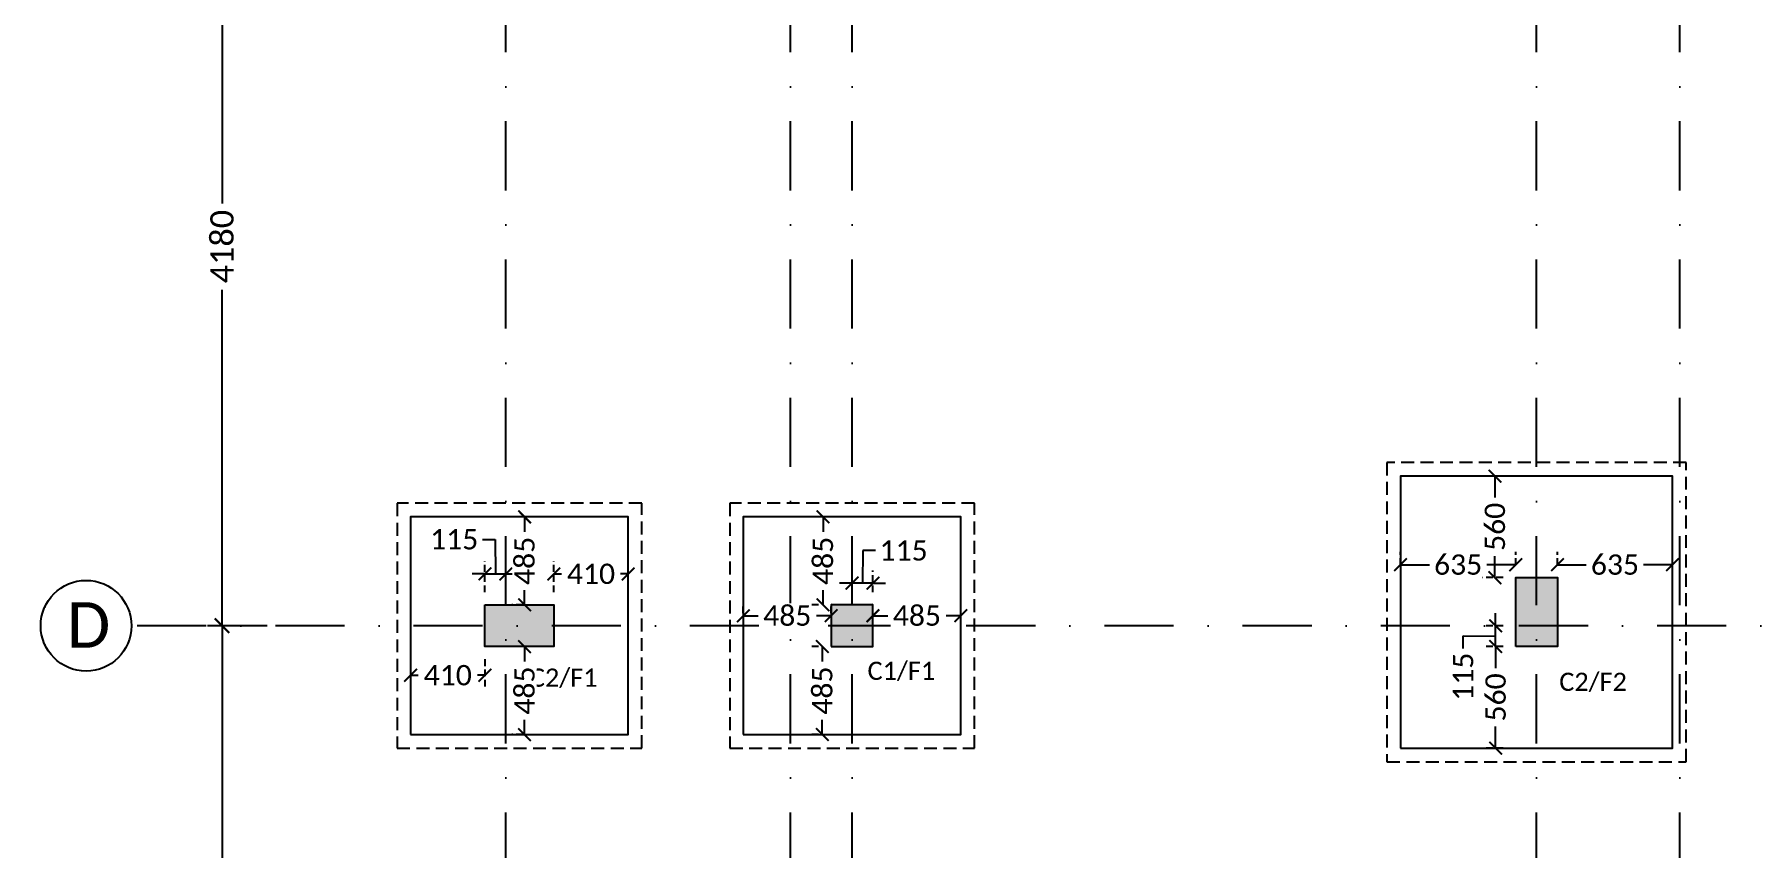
# Model space of a CAD drawing. Header units: millimetres. Extents: x -176651 to 954389, y -469666 to 486614.
# Drawn here: x 819458 to 828956, y 175227 to 179714 of the extents above; entities that cross this region are included whole.
import ezdxf
from ezdxf.xclip import XClip

# ---------------------------------------------------------------- set-up
doc = ezdxf.new("R2010")
doc.units = ezdxf.units.MM
doc.header["$LTSCALE"] = 150
doc.header["$XCLIPFRAME"] = 2
for name, pattern in [('3BHK-W(SB)$0$HIDDEN', [0.375, 0.25, -0.125]), ('DASHDOTX2', [50.8, 25.4, -12.7, 0, -12.7]), ('HIDDEN2', [4.7625, 3.175, -1.5875])]:
    doc.linetypes.add(name, pattern=pattern)
for name, color, linetype in [('ad-Column', 3, 'Continuous'), ('ad-Column Hatch', 125, 'Continuous'), ('ad-Footing line', 2, 'Continuous'), ('ad-Grid', 8, 'DASHDOTX2'), ('ad-PCC line', 8, 'HIDDEN2'), ('ad-Road', 2, 'Continuous'), ('ad-Road Hatch', 8, 'Continuous'), ('ad-Text main', 7, 'Continuous')]:
    doc.layers.add(name, color=color, linetype=linetype)
doc.layers.add('ad-Foundation text', color=6, linetype='Continuous', true_color=0xff00ff)
doc.layers.add('ad-Internal Dimensions', color=5, linetype='Continuous', true_color=0x0000ff)
doc.layers.add('ad-Grid Dimension', color=6, linetype='Continuous', lineweight=0, true_color=0xff00ff)
doc.styles.get("Standard").update_dxf_attribs({"font": 'calibril.ttf'})
doc.dimstyles.new('A-75-DIM-INT (Framing)', dxfattribs={"dimscale": 100, "dimtxt": 1.6, "dimasz": 1, "dimexe": 1, "dimexo": 1, "dimgap": 0.5, "dimtad": 0, "dimdec": 0, "dimdsep": 46, "dimtxsty": 'Standard', "dimblk": 'ARCHTICK', "dimcen": 0.025, "dimclrd": 5, "dimclre": 5, "dimclrt": 256, "dimazin": 2, "dimtfac": 1, "dimtdec": 0, "dimtmove": 1, "dimatfit": 0, "dimldrblk": 'ARCHTICK', "dimfxl": 1, "dimtfill": 1, "dimtolj": 1, "dimtzin": 0, "dimarcsym": 0})

# ---------------------------------------------------------------- blocks, each defined once
blk = doc.blocks.new('A$C4fb60e89')
at = {"layer": 'ad-Road Hatch', "ltscale": 5, "transparency": 33554687}
h = blk.add_hatch(dxfattribs=at)
h.set_pattern_fill('AR-HBONE', color=256, scale=15)
h.set_pattern_definition([(45, (-193247.7, -428758.8), (0, 2155.2615), [4572, -1524]), (135, (-192170.1, -427681.1), (2e-13, 2155.2615), [4572, -1524])])
h.paths.add_polyline_path([(175594.5, -250241), (169177.9, -249341.1), (167473.5, -249057.1), (167473.5, -138693.9), (101313.5, -138693.9), (101313.5, -199953.9), (101307.7, -237994.6), (101040.4, -268291), (101007.7, -280967.7), (101066.4, -293683.6), (101242.5, -311127.2), (100909.9, -319343.6), (100949.1, -333937.5), (100668.7, -366959.6), (100727.3, -390982.9), (100668.7, -404585.6), (100538.2, -420418.5), (100466.5, -428758.8), (92426.2, -427265.5), (92163.5, -427209.5), (92163.5, -321453.9), (24803.5, -321453.9), (24803.5, -412960.5), (15653.5, -411028.6), (15653.5, -321452.2), (-19535.1, -321452.2), (-34427.5, -319476.7), (-65207.4, -315394.6), (-171770.1, -301268.1), (-185853.9, -298333.1), (-193247.7, -296831.5), (-193244, -292907.6), (-191913.8, -285219.4), (-191838.8, -284678.8), (-183397.4, -286393.2), (-169722.9, -289242.8), (-53141.2, -304697.5), (-18730.1, -309262.2), (15653.3, -309262.2), (15653.5, 703.4), (24803.5, 1114.6), (24803.5, -129543.9), (92163.5, -129543.9), (92163.5, 15133.3), (101313.5, 17712.8), (101313.5, -129543.9), (167473.5, -129543.9), (167473.5, 35551.6), (175738, 37855), (175848.8, 28595.3), (175835.8, 25947.4), (175777.1, 14040.5), (175855.3, 2315.8), (175659.7, -18036.1), (175731.4, -34038.6), (175718.4, -46839.2), (175672.7, -63402.4), (175816.2, -82071.9), (175542.3, -106356), (175490.2, -124640.8), (175574.9, -145018.8), (175731.4, -168892), (175796.6, -181268.8), (175796.6, -192667.4), (175744.5, -208200.3), (175829.2, -223276.8), (175887.9, -234871.1)])
h.paths.add_polyline_path([(24803.5, -309263.9), (92163.5, -309263.9), (92163.5, -138693.9), (24803.5, -138693.9)], flags=16)
blk = doc.blocks.new("Plot's Boundary")
at = {"layer": 'ad-Road', "ltscale": 5}
blk.add_blockref('A$C4fb60e89', (191838.8, 428758.8), dxfattribs=at)
blk = doc.blocks.new('zw$6AA0')
at = {"layer": 'ad-Column Hatch', "transparency": 33554687}
h = blk.add_hatch(color=256, dxfattribs=at)
h.dxf.hatch_style = 1
h.paths.add_polyline_path([(0, -230), (380, -230), (380, 0), (0, 0)])
at = {"layer": 'ad-Column'}
blk.add_lwpolyline([(0, -230), (380, -230), (380, 0), (0, 0)], close=True, dxfattribs=at)
blk = doc.blocks.new('zw$C199')
at = {"layer": 'ad-Column Hatch', "transparency": 33554687}
h = blk.add_hatch(color=256, dxfattribs=at)
h.dxf.hatch_style = 1
h.paths.add_polyline_path([(0, 0), (230, 0), (230, 230), (0, 230)])
at = {"layer": 'ad-Column'}
blk.add_lwpolyline([(0, 0), (230, 0), (230, 230), (0, 230)], close=True, dxfattribs=at)
blk = doc.blocks.new('1215E_Columns')
at = {"layer": 'ad-Column', "xscale": -1}
for p, rotation in [((5915, 7945), 270), ((0, 7945), 179.9999999999995)]:
    blk.add_blockref('zw$6AA0', p, dxfattribs=dict(at, rotation=rotation))
at = {"layer": 'ad-Column', "rotation": 359.9999999999996}
blk.add_blockref('zw$C199', (1910, 7945), dxfattribs=at)
blk = doc.blocks.new('_ArchTick')
at = {"color": 0, "linetype": 'ByBlock', "const_width": 0.15}
blk.add_lwpolyline([(-0.5, -0.5), (0.5, 0.5)], dxfattribs=at)
blk = doc.blocks.new('*D240')
at = {"layer": 'ad-Grid Dimension', "lineweight": -2}
for p, q in [((-1202, 12240), (-1530, 12240)), ((-1450, 12240), (-1450, 10387.9)), ((-1450, 8060), (-1450, 9912.1)), ((-1202, 8060), (-1530, 8060))]:
    blk.add_line(p, q, dxfattribs=at)
at = {"layer": 'Defpoints', "color": 0}
for p in [(-1122, 12240), (-1450, 8060), (-1122, 8060)]:
    blk.add_point(p, dxfattribs=at)
at = {"layer": 'ad-Grid Dimension', "lineweight": -2, "xscale": 80, "yscale": 80, "zscale": 80}
for p, rotation in [((-1450, 12240), 90), ((-1450, 8060), 270)]:
    blk.add_blockref('_ArchTick', p, dxfattribs=dict(at, rotation=rotation))
at = {"layer": 'ad-Grid Dimension', "insert": (-1450, 10150), "char_height": 128, "attachment_point": 5, "rotation": 90, "bg_fill": 3, "box_fill_scale": 1.1, "bg_fill_color": 257, "bg_fill_transparency": 0}
blk.add_mtext('\\A1;4180', dxfattribs=at)
blk = doc.blocks.new('*D229')
at = {"layer": 'ad-Grid Dimension', "lineweight": -2}
for p, q in [((-1202, 8060), (-1530, 8060)), ((-1450, 8060), (-1450, 6459.7)), ((-1450, 4395), (-1450, 5995.3)), ((-1202, 4395), (-1530, 4395))]:
    blk.add_line(p, q, dxfattribs=at)
at = {"layer": 'Defpoints', "color": 0}
for p in [(-1122, 8060), (-1450, 4395), (-1122, 4395)]:
    blk.add_point(p, dxfattribs=at)
at = {"layer": 'ad-Grid Dimension', "lineweight": -2, "xscale": 80, "yscale": 80, "zscale": 80}
for p, rotation in [((-1450, 8060), 90), ((-1450, 4395), 270)]:
    blk.add_blockref('_ArchTick', p, dxfattribs=dict(at, rotation=rotation))
at = {"layer": 'ad-Grid Dimension', "insert": (-1450, 6227.5), "char_height": 128, "attachment_point": 5, "rotation": 90, "bg_fill": 3, "box_fill_scale": 1.1, "bg_fill_color": 257, "bg_fill_transparency": 0}
blk.add_mtext('\\A1;3665', dxfattribs=at)
blk = doc.blocks.new('A$C71157536')
at = {"layer": 'ad-Footing line'}
for points in [[(-5325, 7385), (-3825, 7385), (-3825, 8885), (-5325, 8885)], [(-10785, 7460), (-9585, 7460), (-9585, 8660), (-10785, 8660)], [(-8950, 7460), (-7750, 7460), (-7750, 8660), (-8950, 8660)]]:
    blk.add_lwpolyline(points, close=True, dxfattribs=at)
at = {"layer": 'ad-PCC line', "ltscale": 0.15}
for points in [[(-5400, 7310), (-3750, 7310), (-3750, 8960), (-5400, 8960)], [(-10860, 7385), (-9510, 7385), (-9510, 8735), (-10860, 8735)], [(-9025, 7385), (-7675, 7385), (-7675, 8735), (-9025, 8735)]]:
    blk.add_lwpolyline(points, close=True, dxfattribs=at)
blk = doc.blocks.new('A$Cfb9dcffd')
at = {"layer": 'ad-Foundation text', "char_height": 100, "width": 349.312, "attachment_point": 5}
for s, insert in [('\\pxt5;C2/F1', (-9940.5, 7770.7)), ('\\pxt5;C1/F1', (-8078.4, 7808.2)), ('\\pxt5;C2/F2', (-4263.3, 7747.8))]:
    blk.add_mtext(s, dxfattribs=dict(at, insert=insert))
blk = doc.blocks.new('*D99')
at = {"layer": 'ad-Internal Dimensions', "lineweight": -2}
for p, q in [((-14.4, -3818.9), (55.6, -3818.9)), ((55.6, -3818.9), (57.5, -4009.3)), ((0, -4009.3), (-70, -4009.3)), ((0, -4009.3), (115, -4009.3)), ((115, -4009.3), (185, -4009.3))]:
    blk.add_line(p, q, dxfattribs=at)
at = {"layer": 'ad-Internal Dimensions', "linetype": '3BHK-W(SB)$0$HIDDEN', "lineweight": -2}
for p, q in [((0, -4110), (0, -3939.3)), ((115, -4110), (115, -3939.3))]:
    blk.add_line(p, q, dxfattribs=at)
at = {"layer": 'Defpoints', "color": 0}
for p in [(115, -4009.3), (0, -4180), (115, -4180)]:
    blk.add_point(p, dxfattribs=at)
at = {"layer": 'ad-Internal Dimensions', "lineweight": -2, "xscale": 70, "yscale": 70, "zscale": 70}
blk.add_blockref('_ArchTick', (0, -4009.3), dxfattribs=at)
at = {"layer": 'ad-Internal Dimensions', "lineweight": -2, "xscale": 70, "yscale": 70, "zscale": 70, "rotation": 180}
blk.add_blockref('_ArchTick', (115, -4009.3), dxfattribs=at)
at = {"layer": 'ad-Internal Dimensions', "insert": (-169.6, -3818.9), "char_height": 112, "attachment_point": 5, "bg_fill": 3, "box_fill_scale": 1.1, "bg_fill_color": 257, "bg_fill_transparency": 0}
blk.add_mtext('\\A1;115', dxfattribs=at)
blk = doc.blocks.new('*D100')
at = {"layer": 'ad-Internal Dimensions', "linetype": '3BHK-W(SB)$0$HIDDEN', "lineweight": -2}
for p, q in [((209.5, -4410), (148.5, -4410)), ((209.5, -4895), (148.5, -4895))]:
    blk.add_line(p, q, dxfattribs=at)
at = {"layer": 'ad-Internal Dimensions', "lineweight": -2}
for p, q in [((218.5, -4410), (218.5, -4491.5)), ((218.5, -4895), (218.5, -4813.5))]:
    blk.add_line(p, q, dxfattribs=at)
at = {"layer": 'Defpoints', "color": 0}
for p in [(279.5, -4410), (218.5, -4895), (279.5, -4895)]:
    blk.add_point(p, dxfattribs=at)
at = {"layer": 'ad-Internal Dimensions', "lineweight": -2, "xscale": 70, "yscale": 70, "zscale": 70}
for p, rotation in [((218.5, -4410), 90), ((218.5, -4895), 270)]:
    blk.add_blockref('_ArchTick', p, dxfattribs=dict(at, rotation=rotation))
at = {"layer": 'ad-Internal Dimensions', "insert": (218.5, -4652.5), "char_height": 112, "attachment_point": 5, "rotation": 90, "bg_fill": 3, "box_fill_scale": 1.1, "bg_fill_color": 257, "bg_fill_transparency": 0}
blk.add_mtext('\\A1;485', dxfattribs=at)
blk = doc.blocks.new('*D101')
at = {"layer": 'ad-Internal Dimensions', "linetype": '3BHK-W(SB)$0$HIDDEN', "lineweight": -2}
for p, q in [((209.5, -3695), (148.5, -3695)), ((209.5, -4180), (148.5, -4180))]:
    blk.add_line(p, q, dxfattribs=at)
at = {"layer": 'ad-Internal Dimensions', "lineweight": -2}
for p, q in [((218.5, -3695), (218.5, -3776.5)), ((218.5, -4180), (218.5, -4098.5))]:
    blk.add_line(p, q, dxfattribs=at)
at = {"layer": 'Defpoints', "color": 0}
for p in [(218.5, -3695), (279.5, -3695), (279.5, -4180)]:
    blk.add_point(p, dxfattribs=at)
at = {"layer": 'ad-Internal Dimensions', "lineweight": -2, "xscale": 70, "yscale": 70, "zscale": 70}
for p, rotation in [((218.5, -3695), 89.99999999999999), ((218.5, -4180), 270)]:
    blk.add_blockref('_ArchTick', p, dxfattribs=dict(at, rotation=rotation))
at = {"layer": 'ad-Internal Dimensions', "insert": (218.5, -3937.5), "char_height": 112, "attachment_point": 5, "rotation": 90, "bg_fill": 3, "box_fill_scale": 1.1, "bg_fill_color": 257, "bg_fill_transparency": 0}
blk.add_mtext('\\A1;485', dxfattribs=at)
blk = doc.blocks.new('*D102')
at = {"layer": 'ad-Internal Dimensions', "linetype": '3BHK-W(SB)$0$HIDDEN', "lineweight": -2}
for p, q in [((-410, -4480), (-410, -4638.1)), ((0, -4480), (0, -4638.1))]:
    blk.add_line(p, q, dxfattribs=at)
at = {"layer": 'ad-Internal Dimensions', "lineweight": -2}
for p, q in [((-410, -4568.1), (-368.4, -4568.1)), ((0, -4568.1), (-41.6, -4568.1))]:
    blk.add_line(p, q, dxfattribs=at)
at = {"layer": 'Defpoints', "color": 0}
for p in [(-410, -4410), (0, -4410), (-410, -4568.1)]:
    blk.add_point(p, dxfattribs=at)
at = {"layer": 'ad-Internal Dimensions', "lineweight": -2, "xscale": 70, "yscale": 70, "zscale": 70, "rotation": 180}
blk.add_blockref('_ArchTick', (-410, -4568.1), dxfattribs=at)
at = {"layer": 'ad-Internal Dimensions', "lineweight": -2, "xscale": 70, "yscale": 70, "zscale": 70}
blk.add_blockref('_ArchTick', (0, -4568.1), dxfattribs=at)
at = {"layer": 'ad-Internal Dimensions', "insert": (-205, -4568.1), "char_height": 112, "attachment_point": 5, "bg_fill": 3, "box_fill_scale": 1.1, "bg_fill_color": 257, "bg_fill_transparency": 0}
blk.add_mtext('\\A1;410', dxfattribs=at)
blk = doc.blocks.new('*D103')
at = {"layer": 'ad-Internal Dimensions', "linetype": '3BHK-W(SB)$0$HIDDEN', "lineweight": -2}
for p, q in [((380, -4110), (380, -3939.3)), ((790, -4110), (790, -3939.3))]:
    blk.add_line(p, q, dxfattribs=at)
at = {"layer": 'ad-Internal Dimensions', "lineweight": -2}
for p, q in [((380, -4009.3), (421.6, -4009.3)), ((790, -4009.3), (748.4, -4009.3))]:
    blk.add_line(p, q, dxfattribs=at)
at = {"layer": 'Defpoints', "color": 0}
for p in [(380, -4009.3), (380, -4180), (790, -4180)]:
    blk.add_point(p, dxfattribs=at)
at = {"layer": 'ad-Internal Dimensions', "lineweight": -2, "xscale": 70, "yscale": 70, "zscale": 70, "rotation": 180}
blk.add_blockref('_ArchTick', (380, -4009.3), dxfattribs=at)
at = {"layer": 'ad-Internal Dimensions', "lineweight": -2, "xscale": 70, "yscale": 70, "zscale": 70}
blk.add_blockref('_ArchTick', (790, -4009.3), dxfattribs=at)
at = {"layer": 'ad-Internal Dimensions', "insert": (585, -4009.3), "char_height": 112, "attachment_point": 5, "bg_fill": 3, "box_fill_scale": 1.1, "bg_fill_color": 257, "bg_fill_transparency": 0}
blk.add_mtext('\\A1;410', dxfattribs=at)
blk = doc.blocks.new('*D144')
at = {"layer": 'ad-Internal Dimensions', "linetype": '3BHK-W(SB)$0$HIDDEN', "lineweight": -2}
for p, q in [((1840, -4410), (1790.8, -4410)), ((1840, -4895), (1790.8, -4895))]:
    blk.add_line(p, q, dxfattribs=at)
at = {"layer": 'ad-Internal Dimensions', "lineweight": -2}
for p, q in [((1860.8, -4410), (1860.8, -4491.5)), ((1860.8, -4895), (1860.8, -4813.5))]:
    blk.add_line(p, q, dxfattribs=at)
at = {"layer": 'Defpoints', "color": 0}
for p in [(1910, -4410), (1860.8, -4895), (1910, -4895)]:
    blk.add_point(p, dxfattribs=at)
at = {"layer": 'ad-Internal Dimensions', "lineweight": -2, "xscale": 70, "yscale": 70, "zscale": 70}
for p, rotation in [((1860.8, -4410), 90), ((1860.8, -4895), 270)]:
    blk.add_blockref('_ArchTick', p, dxfattribs=dict(at, rotation=rotation))
at = {"layer": 'ad-Internal Dimensions', "insert": (1860.8, -4652.5), "char_height": 112, "attachment_point": 5, "rotation": 90, "bg_fill": 3, "box_fill_scale": 1.1, "bg_fill_color": 257, "bg_fill_transparency": 0}
blk.add_mtext('\\A1;485', dxfattribs=at)
blk = doc.blocks.new('*D150')
at = {"layer": 'ad-Internal Dimensions', "lineweight": -2}
for p, q in [((5574.5, -4295), (5574.5, -4225)), ((5395.1, -4420.9), (5395.1, -4350.9)), ((5395.1, -4350.9), (5574.5, -4352.5)), ((5574.5, -4410), (5574.5, -4295)), ((5574.5, -4410), (5574.5, -4480))]:
    blk.add_line(p, q, dxfattribs=at)
at = {"layer": 'ad-Internal Dimensions', "linetype": '3BHK-W(SB)$0$HIDDEN', "lineweight": -2}
for p, q in [((5615, -4295), (5504.5, -4295)), ((5615, -4410), (5504.5, -4410))]:
    blk.add_line(p, q, dxfattribs=at)
at = {"layer": 'Defpoints', "color": 0}
for p in [(5574.5, -4295), (5685, -4295), (5685, -4410)]:
    blk.add_point(p, dxfattribs=at)
at = {"layer": 'ad-Internal Dimensions', "lineweight": -2, "xscale": 70, "yscale": 70, "zscale": 70}
for p, rotation in [((5574.5, -4295), 270), ((5574.5, -4410), 90)]:
    blk.add_blockref('_ArchTick', p, dxfattribs=dict(at, rotation=rotation))
at = {"layer": 'ad-Internal Dimensions', "insert": (5395.1, -4576.1), "char_height": 112, "attachment_point": 5, "rotation": 90, "bg_fill": 3, "box_fill_scale": 1.1, "bg_fill_color": 257, "bg_fill_transparency": 0}
blk.add_mtext('\\A1;115', dxfattribs=at)
blk = doc.blocks.new('*D151')
at = {"layer": 'ad-Internal Dimensions', "linetype": '3BHK-W(SB)$0$HIDDEN', "lineweight": -2}
for p, q in [((5615, -4410), (5504.5, -4410)), ((5615, -4970), (5504.5, -4970))]:
    blk.add_line(p, q, dxfattribs=at)
at = {"layer": 'ad-Internal Dimensions', "lineweight": -2}
for p, q in [((5574.5, -4410), (5574.5, -4528.7)), ((5574.5, -4970), (5574.5, -4851.3))]:
    blk.add_line(p, q, dxfattribs=at)
at = {"layer": 'Defpoints', "color": 0}
for p in [(5685, -4410), (5574.5, -4970), (5685, -4970)]:
    blk.add_point(p, dxfattribs=at)
at = {"layer": 'ad-Internal Dimensions', "lineweight": -2, "xscale": 70, "yscale": 70, "zscale": 70}
for p, rotation in [((5574.5, -4410), 90), ((5574.5, -4970), 270)]:
    blk.add_blockref('_ArchTick', p, dxfattribs=dict(at, rotation=rotation))
at = {"layer": 'ad-Internal Dimensions', "insert": (5574.5, -4690), "char_height": 112, "attachment_point": 5, "rotation": 90, "bg_fill": 3, "box_fill_scale": 1.1, "bg_fill_color": 257, "bg_fill_transparency": 0}
blk.add_mtext('\\A1;560', dxfattribs=at)
blk = doc.blocks.new('*D152')
at = {"layer": 'ad-Internal Dimensions', "linetype": '3BHK-W(SB)$0$HIDDEN', "lineweight": -2}
for p, q in [((5615, -3470), (5500.7, -3470)), ((5615, -4030), (5500.7, -4030))]:
    blk.add_line(p, q, dxfattribs=at)
at = {"layer": 'ad-Internal Dimensions', "lineweight": -2}
for p, q in [((5570.7, -3470), (5570.7, -3588.7)), ((5570.7, -4030), (5570.7, -3911.3))]:
    blk.add_line(p, q, dxfattribs=at)
at = {"layer": 'Defpoints', "color": 0}
for p in [(5570.7, -3470), (5685, -3470), (5685, -4030)]:
    blk.add_point(p, dxfattribs=at)
at = {"layer": 'ad-Internal Dimensions', "lineweight": -2, "xscale": 70, "yscale": 70, "zscale": 70}
for p, rotation in [((5570.7, -3470), 90), ((5570.7, -4030), 270)]:
    blk.add_blockref('_ArchTick', p, dxfattribs=dict(at, rotation=rotation))
at = {"layer": 'ad-Internal Dimensions', "insert": (5570.7, -3750), "char_height": 112, "attachment_point": 5, "rotation": 90, "bg_fill": 3, "box_fill_scale": 1.1, "bg_fill_color": 257, "bg_fill_transparency": 0}
blk.add_mtext('\\A1;560', dxfattribs=at)
blk = doc.blocks.new('*D153')
at = {"layer": 'ad-Internal Dimensions', "linetype": '3BHK-W(SB)$0$HIDDEN', "lineweight": -2}
for p, q in [((5915, -3960), (5915, -3888.5)), ((6550, -3960), (6550, -3888.5))]:
    blk.add_line(p, q, dxfattribs=at)
at = {"layer": 'ad-Internal Dimensions', "lineweight": -2}
for p, q in [((5915, -3958.5), (6074.3, -3958.5)), ((6550, -3958.5), (6390.7, -3958.5))]:
    blk.add_line(p, q, dxfattribs=at)
at = {"layer": 'Defpoints', "color": 0}
for p in [(6550, -3958.5), (5915, -4030), (6550, -4030)]:
    blk.add_point(p, dxfattribs=at)
at = {"layer": 'ad-Internal Dimensions', "lineweight": -2, "xscale": 70, "yscale": 70, "zscale": 70, "rotation": 180}
blk.add_blockref('_ArchTick', (5915, -3958.5), dxfattribs=at)
at = {"layer": 'ad-Internal Dimensions', "lineweight": -2, "xscale": 70, "yscale": 70, "zscale": 70}
blk.add_blockref('_ArchTick', (6550, -3958.5), dxfattribs=at)
at = {"layer": 'ad-Internal Dimensions', "insert": (6232.5, -3958.5), "char_height": 112, "attachment_point": 5, "bg_fill": 3, "box_fill_scale": 1.1, "bg_fill_color": 257, "bg_fill_transparency": 0}
blk.add_mtext('\\A1;635', dxfattribs=at)
blk = doc.blocks.new('*D154')
at = {"layer": 'ad-Internal Dimensions', "linetype": '3BHK-W(SB)$0$HIDDEN', "lineweight": -2}
for p, q in [((5050, -3960), (5050, -3888.5)), ((5685, -3960), (5685, -3888.5))]:
    blk.add_line(p, q, dxfattribs=at)
at = {"layer": 'ad-Internal Dimensions', "lineweight": -2}
for p, q in [((5050, -3958.5), (5209.3, -3958.5)), ((5685, -3958.5), (5525.7, -3958.5))]:
    blk.add_line(p, q, dxfattribs=at)
at = {"layer": 'Defpoints', "color": 0}
for p in [(5050, -3958.5), (5050, -4030), (5685, -4030)]:
    blk.add_point(p, dxfattribs=at)
at = {"layer": 'ad-Internal Dimensions', "lineweight": -2, "xscale": 70, "yscale": 70, "zscale": 70, "rotation": 180}
blk.add_blockref('_ArchTick', (5050, -3958.5), dxfattribs=at)
at = {"layer": 'ad-Internal Dimensions', "lineweight": -2, "xscale": 70, "yscale": 70, "zscale": 70}
blk.add_blockref('_ArchTick', (5685, -3958.5), dxfattribs=at)
at = {"layer": 'ad-Internal Dimensions', "insert": (5367.5, -3958.5), "char_height": 112, "attachment_point": 5, "bg_fill": 3, "box_fill_scale": 1.1, "bg_fill_color": 257, "bg_fill_transparency": 0}
blk.add_mtext('\\A1;635', dxfattribs=at)
blk = doc.blocks.new('*D165')
at = {"layer": 'ad-Internal Dimensions', "linetype": '3BHK-W(SB)$0$HIDDEN', "lineweight": -2}
for p, q in [((2140, -4226.6), (2140, -4169.8)), ((2625, -4226.6), (2625, -4169.8))]:
    blk.add_line(p, q, dxfattribs=at)
at = {"layer": 'ad-Internal Dimensions', "lineweight": -2}
for p, q in [((2140, -4239.8), (2221.5, -4239.8)), ((2625, -4239.8), (2543.5, -4239.8))]:
    blk.add_line(p, q, dxfattribs=at)
at = {"layer": 'Defpoints', "color": 0}
for p in [(2625, -4239.8), (2140, -4296.6), (2625, -4296.6)]:
    blk.add_point(p, dxfattribs=at)
at = {"layer": 'ad-Internal Dimensions', "lineweight": -2, "xscale": 70, "yscale": 70, "zscale": 70, "rotation": 180}
blk.add_blockref('_ArchTick', (2140, -4239.8), dxfattribs=at)
at = {"layer": 'ad-Internal Dimensions', "lineweight": -2, "xscale": 70, "yscale": 70, "zscale": 70}
blk.add_blockref('_ArchTick', (2625, -4239.8), dxfattribs=at)
at = {"layer": 'ad-Internal Dimensions', "insert": (2382.5, -4239.8), "char_height": 112, "attachment_point": 5, "bg_fill": 3, "box_fill_scale": 1.1, "bg_fill_color": 257, "bg_fill_transparency": 0}
blk.add_mtext('\\A1;485', dxfattribs=at)
blk = doc.blocks.new('*D166')
at = {"layer": 'ad-Internal Dimensions', "linetype": '3BHK-W(SB)$0$HIDDEN', "lineweight": -2}
for p, q in [((1425, -4226.6), (1425, -4169.8)), ((1910, -4226.6), (1910, -4169.8))]:
    blk.add_line(p, q, dxfattribs=at)
at = {"layer": 'ad-Internal Dimensions', "lineweight": -2}
for p, q in [((1425, -4239.8), (1506.5, -4239.8)), ((1910, -4239.8), (1828.5, -4239.8))]:
    blk.add_line(p, q, dxfattribs=at)
at = {"layer": 'Defpoints', "color": 0}
for p in [(1425, -4239.8), (1425, -4296.6), (1910, -4296.6)]:
    blk.add_point(p, dxfattribs=at)
at = {"layer": 'ad-Internal Dimensions', "lineweight": -2, "xscale": 70, "yscale": 70, "zscale": 70, "rotation": 180}
blk.add_blockref('_ArchTick', (1425, -4239.8), dxfattribs=at)
at = {"layer": 'ad-Internal Dimensions', "lineweight": -2, "xscale": 70, "yscale": 70, "zscale": 70}
blk.add_blockref('_ArchTick', (1910, -4239.8), dxfattribs=at)
at = {"layer": 'ad-Internal Dimensions', "insert": (1667.5, -4239.8), "char_height": 112, "attachment_point": 5, "bg_fill": 3, "box_fill_scale": 1.1, "bg_fill_color": 257, "bg_fill_transparency": 0}
blk.add_mtext('\\A1;485', dxfattribs=at)
blk = doc.blocks.new('*D167')
at = {"layer": 'ad-Internal Dimensions', "linetype": '3BHK-W(SB)$0$HIDDEN', "lineweight": -2}
for p, q in [((1840, -3695), (1794.5, -3695)), ((1840, -4180), (1794.5, -4180))]:
    blk.add_line(p, q, dxfattribs=at)
at = {"layer": 'ad-Internal Dimensions', "lineweight": -2}
for p, q in [((1864.5, -3695), (1864.5, -3776.5)), ((1864.5, -4180), (1864.5, -4098.5))]:
    blk.add_line(p, q, dxfattribs=at)
at = {"layer": 'Defpoints', "color": 0}
for p in [(1864.5, -3695), (1910, -3695), (1910, -4180)]:
    blk.add_point(p, dxfattribs=at)
at = {"layer": 'ad-Internal Dimensions', "lineweight": -2, "xscale": 70, "yscale": 70, "zscale": 70}
for p, rotation in [((1864.5, -3695), 90), ((1864.5, -4180), 270)]:
    blk.add_blockref('_ArchTick', p, dxfattribs=dict(at, rotation=rotation))
at = {"layer": 'ad-Internal Dimensions', "insert": (1864.5, -3937.5), "char_height": 112, "attachment_point": 5, "rotation": 90, "bg_fill": 3, "box_fill_scale": 1.1, "bg_fill_color": 257, "bg_fill_transparency": 0}
blk.add_mtext('\\A1;485', dxfattribs=at)
blk = doc.blocks.new('*D188')
at = {"layer": 'ad-Internal Dimensions', "lineweight": -2}
for p, q in [((2083.8, -3880.5), (2082.5, -4059.9)), ((2153.8, -3880.5), (2083.8, -3880.5)), ((2025, -4059.9), (1955, -4059.9)), ((2140, -4059.9), (2025, -4059.9)), ((2140, -4059.9), (2210, -4059.9))]:
    blk.add_line(p, q, dxfattribs=at)
at = {"layer": 'ad-Internal Dimensions', "linetype": '3BHK-W(SB)$0$HIDDEN', "lineweight": -2}
for p, q in [((2025, -4110), (2025, -3989.9)), ((2140, -4110), (2140, -3989.9))]:
    blk.add_line(p, q, dxfattribs=at)
at = {"layer": 'Defpoints', "color": 0}
for p in [(2025, -4059.9), (2025, -4180), (2140, -4180)]:
    blk.add_point(p, dxfattribs=at)
at = {"layer": 'ad-Internal Dimensions', "lineweight": -2, "xscale": 70, "yscale": 70, "zscale": 70}
blk.add_blockref('_ArchTick', (2025, -4059.9), dxfattribs=at)
at = {"layer": 'ad-Internal Dimensions', "lineweight": -2, "xscale": 70, "yscale": 70, "zscale": 70, "rotation": 180}
blk.add_blockref('_ArchTick', (2140, -4059.9), dxfattribs=at)
at = {"layer": 'ad-Internal Dimensions', "insert": (2309, -3880.5), "char_height": 112, "attachment_point": 5, "bg_fill": 3, "box_fill_scale": 1.1, "bg_fill_color": 257, "bg_fill_transparency": 0}
blk.add_mtext('\\A1;115', dxfattribs=at)
blk = doc.blocks.new('1215E_Grid')
at = {"layer": 'ad-Grid', "ltscale": 0.1}
for points in [[(2378.6, -4473.6), (2378.6, -4223.6), (2025, -4020), (2025, 14905), (2378.6, 15108.6), (2378.6, 15358.6)], [(115, -4020), (115, 14905)], [(1685, -4020), (1685, 14905)], [(5800, -4020), (5800, 14905)], [(6590, -4020), (6590, 14905)]]:
    blk.add_lwpolyline(points, dxfattribs=at)
at = {"layer": 'ad-Text main', "insert": (-2186.5, 8064), "char_height": 250, "width": 227.385, "attachment_point": 5, "bg_fill": 2}
blk.add_mtext('{\\fCalibri|b0|i0|c0|p34;D}', dxfattribs=at)
at = {"layer": 'ad-Grid', "ltscale": 0.1}
blk.add_lwpolyline([(13705, 8060), (-1950, 8060)], dxfattribs=at)
at = {"layer": 'ad-Grid', "color": 7, "linetype": 'ByBlock'}
blk.add_circle((-2200, 8060), 250, dxfattribs=at)
at = {"layer": 'ad-Grid Dimension'}
dim = blk.add_linear_dim(base=(-1450, 8060), p1=(-1122, 12240), p2=(-1122, 8060), angle=90, dimstyle='A-75-DIM-INT (Framing)', override={"dimscale": 80, "dimblk": 'ArchTick', "dimclrd": 256, "dimclre": 256, "dimfxl": 10, "dimtfill": 1, "dimtfillclr": 0}, dxfattribs=at)
dim.commit()
dim.dimension.update_dxf_attribs({"geometry": '*D240', "text_midpoint": (-1450, 10150)})
dim = blk.add_linear_dim(base=(-1450, 4395), p1=(-1122, 8060), p2=(-1122, 4395), angle=90, dimstyle='A-75-DIM-INT (Framing)', override={"dimscale": 80, "dimblk": 'ArchTick', "dimclrd": 256, "dimclre": 256, "dimfxl": 10, "dimtfill": 1, "dimtfillclr": 0}, dxfattribs=at)
dim.commit()
dim.dimension.update_dxf_attribs({"geometry": '*D229', "text_midpoint": (-1450, 6227.5)})
blk = doc.blocks.new('A$C07ffd91a')
at = {"layer": 'ad-Internal Dimensions'}
for base, p1, p2, override, picture, middle in [((5570.7, -3470), (5685, -4030), (5685, -3470), {"dimscale": 70, "dimclrd": 256, "dimclre": 256, "dimfxl": 10}, '*D152', (5570.7, -3750)), ((218.5, -4895), (279.5, -4410), (279.5, -4895), {"dimscale": 70, "dimblk": 'ArchTick', "dimclrd": 256, "dimclre": 256, "dimfxl": 10, "dimtfill": 1, "dimtfillclr": 0}, '*D100', (218.5, -4652.5)), ((1860.8, -4895), (1910, -4410), (1910, -4895), {"dimscale": 70, "dimclrd": 256, "dimclre": 256, "dimfxl": 10}, '*D144', (1860.8, -4652.5))]:
    dim = blk.add_linear_dim(base=base, p1=p1, p2=p2, angle=90, dimstyle='A-75-DIM-INT (Framing)', override=override, dxfattribs=at)
    dim.commit()
    dim.dimension.update_dxf_attribs({"geometry": picture, "text_midpoint": middle})
for base, p1, p2, override, picture, middle in [((115, -4009.3), (0, -4180), (115, -4180), {"dimscale": 70, "dimblk": 'ArchTick', "dimclrd": 256, "dimclre": 256, "dimfxl": 10, "dimtfill": 1, "dimtfillclr": 0}, '*D99', (-49.4, -3818.9)), ((2025, -4059.9), (2140, -4180), (2025, -4180), {"dimscale": 70, "dimclrd": 256, "dimclre": 256, "dimfxl": 10}, '*D188', (2188.8, -3880.5))]:
    dim = blk.add_linear_dim(base=base, p1=p1, p2=p2, dimstyle='A-75-DIM-INT (Framing)', override=override, dxfattribs=at)
    dim.commit()
    dim.dimension.update_dxf_attribs({"geometry": picture, "text_midpoint": middle, "dimtype": 128})
for base, p1, p2, override, picture, middle in [((6550, -3958.5), (5915, -4030), (6550, -4030), {"dimscale": 70, "dimclrd": 256, "dimclre": 256, "dimfxl": 10}, '*D153', (6232.5, -3958.5)), ((380, -4009.3), (790, -4180), (380, -4180), {"dimscale": 70, "dimblk": 'ArchTick', "dimclrd": 256, "dimclre": 256, "dimfxl": 10, "dimtfill": 1, "dimtfillclr": 0}, '*D103', (585, -4009.3)), ((-410, -4568.1), (0, -4410), (-410, -4410), {"dimscale": 70, "dimblk": 'ArchTick', "dimclrd": 256, "dimclre": 256, "dimfxl": 10, "dimtfill": 1, "dimtfillclr": 0}, '*D102', (-205, -4568.1))]:
    dim = blk.add_linear_dim(base=base, p1=p1, p2=p2, dimstyle='A-75-DIM-INT (Framing)', override=override, dxfattribs=at)
    dim.commit()
    dim.dimension.update_dxf_attribs({"geometry": picture, "text_midpoint": middle})
dim = blk.add_linear_dim(base=(5574.5, -4295), p1=(5685, -4410), p2=(5685, -4295), angle=90, dimstyle='A-75-DIM-INT (Framing)', override={"dimscale": 70, "dimclrd": 256, "dimclre": 256, "dimfxl": 10}, dxfattribs=at)
dim.commit()
dim.dimension.update_dxf_attribs({"geometry": '*D150', "text_midpoint": (5395.1, -4455.9), "dimtype": 128})
for base, p1, p2, angle, override, picture, middle in [((218.5, -3695), (279.5, -4180), (279.5, -3695), 270, {"dimscale": 70, "dimblk": 'ArchTick', "dimclrd": 256, "dimclre": 256, "dimfxl": 10, "dimtfill": 1, "dimtfillclr": 0}, '*D101', (218.5, -3937.5)), ((5574.5, -4970), (5685, -4410), (5685, -4970), 90, {"dimscale": 70, "dimclrd": 256, "dimclre": 256, "dimfxl": 10}, '*D151', (5574.5, -4690))]:
    dim = blk.add_linear_dim(base=base, p1=p1, p2=p2, angle=angle, dimstyle='A-75-DIM-INT (Framing)', override=override, dxfattribs=at)
    dim.commit()
    dim.dimension.update_dxf_attribs({"geometry": picture, "text_midpoint": middle})
for base, p1, p2, picture, middle in [((5050, -3958.5), (5685, -4030), (5050, -4030), '*D154', (5367.5, -3958.5)), ((1425, -4239.8), (1910, -4296.6), (1425, -4296.6), '*D166', (1667.5, -4239.8)), ((2625, -4239.8), (2140, -4296.6), (2625, -4296.6), '*D165', (2382.5, -4239.8))]:
    dim = blk.add_linear_dim(base=base, p1=p1, p2=p2, dimstyle='A-75-DIM-INT (Framing)', override={"dimscale": 70, "dimclrd": 256, "dimclre": 256, "dimfxl": 10}, dxfattribs=at)
    dim.commit()
    dim.dimension.update_dxf_attribs({"geometry": picture, "text_midpoint": middle})
dim = blk.add_linear_dim(base=(1864.5, -3695), p1=(1910, -4180), p2=(1910, -3695), angle=90, dimstyle='A-75-DIM-INT (Framing)', override={"dimscale": 70, "dimclrd": 256, "dimclre": 256, "dimfxl": 10}, dxfattribs=at)
dim.commit()
dim.dimension.update_dxf_attribs({"geometry": '*D167', "text_midpoint": (1864.5, -3937.5)})

msp = doc.modelspace()

# ---------------------------------------------------------------- block references
ref = msp.add_blockref("Plot's Boundary", (565520, 0))
XClip(ref).set_block_clipping_path([(245322.2775057808, 154244.8999686334), (289002.2775057808, 204914.8999686334)])

# ---------------------------------------------------------------- next in the draw order: block references
msp.add_blockref('1215E_Columns', (821942.3, 168394.9))

# ---------------------------------------------------------------- next in the draw order: block references
msp.add_blockref('1215E_Grid', (821942.3, 168394.9))

# ---------------------------------------------------------------- next in the draw order: block references
msp.add_blockref('A$C71157536', (832317.3, 168394.9))
at = {"layer": 'ad-Foundation text'}
msp.add_blockref('A$Cfb9dcffd', (832317.3, 168394.9), dxfattribs=at)

# ---------------------------------------------------------------- next in the draw order: block references
at = {"layer": 'ad-Internal Dimensions'}
msp.add_blockref('A$C07ffd91a', (821942.3, 180749.9), dxfattribs=at)

doc.saveas('drawing.dxf')
